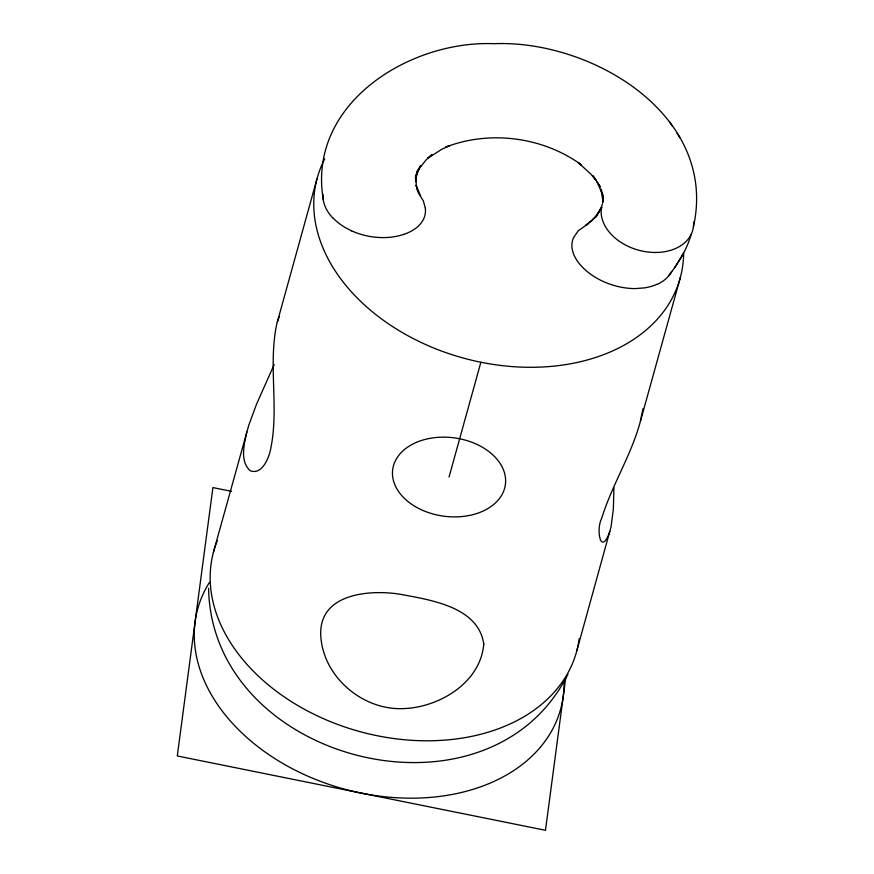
<?xml version="1.0" encoding="UTF-8"?>
<svg xmlns="http://www.w3.org/2000/svg" width="874" height="874" viewBox="0 0 874 874"><rect width="100%" height="100%" fill="white"/><g stroke="black" fill="none" stroke-linecap="round" stroke-linejoin="round"><path stroke-width="1.31" d="M613.93 487.768L613.34 509.466L611.013 526.978L576.851 650.627M602.623 202.069L602.929 196.934M565.697 677.907L545.474 830.3L177.291 755.966L212.906 487.583L231.588 491.352M642.991 408.682L640.424 421.235M693.388 226.956C718.494 115.204 591.49 39.658 494.083 43.7C409.152 40.215 307.025 103.919 323.271 199.458M246.807 432.04C244.217 444.2 239.651 460.795 249.975 470.573C261.14 475.39 267.881 460.074 270.11 451.552C279.702 409.633 267.826 365.988 276.774 323.981L316.945 178.973M213.365 552.477L248.751 425.31L256.661 403.843L274.163 364.622M449.05 477.018L480.875 362.24M680.442 277.124L639.506 424.567C630.088 457.124 611.56 486.13 601.629 518.479C595.828 529.196 600.602 557.481 609.877 531.414M277.364 321.861L279.287 316.617M691.126 234.44C686.888 249.658 678.224 263.205 668.741 275.66M601.356 207.127L596.09 216.85L601.694 207.695M567.969 674.116C488.588 832.496 211.606 762.521 208.591 588.3M674.575 267.936L683.599 253.187M601.76 207.586L595.762 216.184L591.622 220.609M586.957 224.738L595.981 216.752M585.7 225.055L591.108 221.067M587.787 224.072L578.391 230.616L573.431 237.826A37.833 27.083 15.5 0 0 572.055 248.172C573.278 256.847 578.916 264.156 585.241 269.88A58.045 41.548 15.5 0 0 618.136 286.541A54.811 39.232 15.5 0 0 635.027 288.595L644.258 287.917A49.031 35.091 15.5 0 0 656.844 284.334M403.755 234.418C412.015 231.61 420.328 226.563 423.945 218.271A37.833 27.083 15.5 0 0 425.321 207.925M351.599 230.856L345.252 227.557A49.031 35.091 15.5 0 1 332.754 217.692M418.078 192.422L423.311 200.878L425.321 207.925M669.44 121.683L672.467 126.282M677.088 133.329L680.311 138.212M420.623 196.027L416.002 185.146L417.772 191.22L416.428 185.834L415.598 175.051L415.631 181.672L417.259 171.206L415.5 177.575L420.744 165.459L417.444 170.878L426.304 159.636L431.931 154.611L427.79 158.281L441.763 149.279L449.728 145.608L445.773 147.094C490.106 129.964 543.125 136.967 581.527 164.957L578.118 162.509L590.868 174.101L596.057 180.426L593.031 175.816L600.394 187.014L597.171 182.131L602.852 195.284L601.072 189.188L603.038 202.255L603.005 195.656M683.643 253.001A188.26 134.738 15.5 0 1 466.224 358.843A188.26 134.738 15.5 0 1 324.735 158.839M564.134 681.556A188.26 134.738 15.5 0 1 342.619 788.621A188.26 134.738 15.5 0 1 209.487 582.335M693.563 222.083A47.065 33.682 15.5 0 1 642.914 251.209A47.065 33.682 15.5 0 1 602.448 203.697M671.713 271.486A45.852 32.819 15.5 0 1 656.964 284.465M403.733 234.385A58.154 41.624 15.5 0 1 367.856 236.067A54.559 39.046 15.5 0 1 351.599 230.867M332.601 217.757A45.852 32.819 15.5 0 1 322.943 194.301M579.2 638.719A188.26 134.738 15.5 0 1 360.547 731.789A188.26 134.738 15.5 0 1 217.331 540.591M483.77 644.051C480.602 683.184 437.983 708.279 401.548 708.65C361.049 709.513 322.014 675.296 320.703 634.251C319.753 593.271 369.746 589.524 399.669 594.167C429.932 599.903 478.34 606.48 483.77 644.051M415.216 506.527A56.843 39.505 7.6 0 0 505.248 485.485A56.843 39.505 7.6 0 0 426.676 439.043A56.843 39.505 7.6 0 0 415.216 506.527"/></g></svg>
